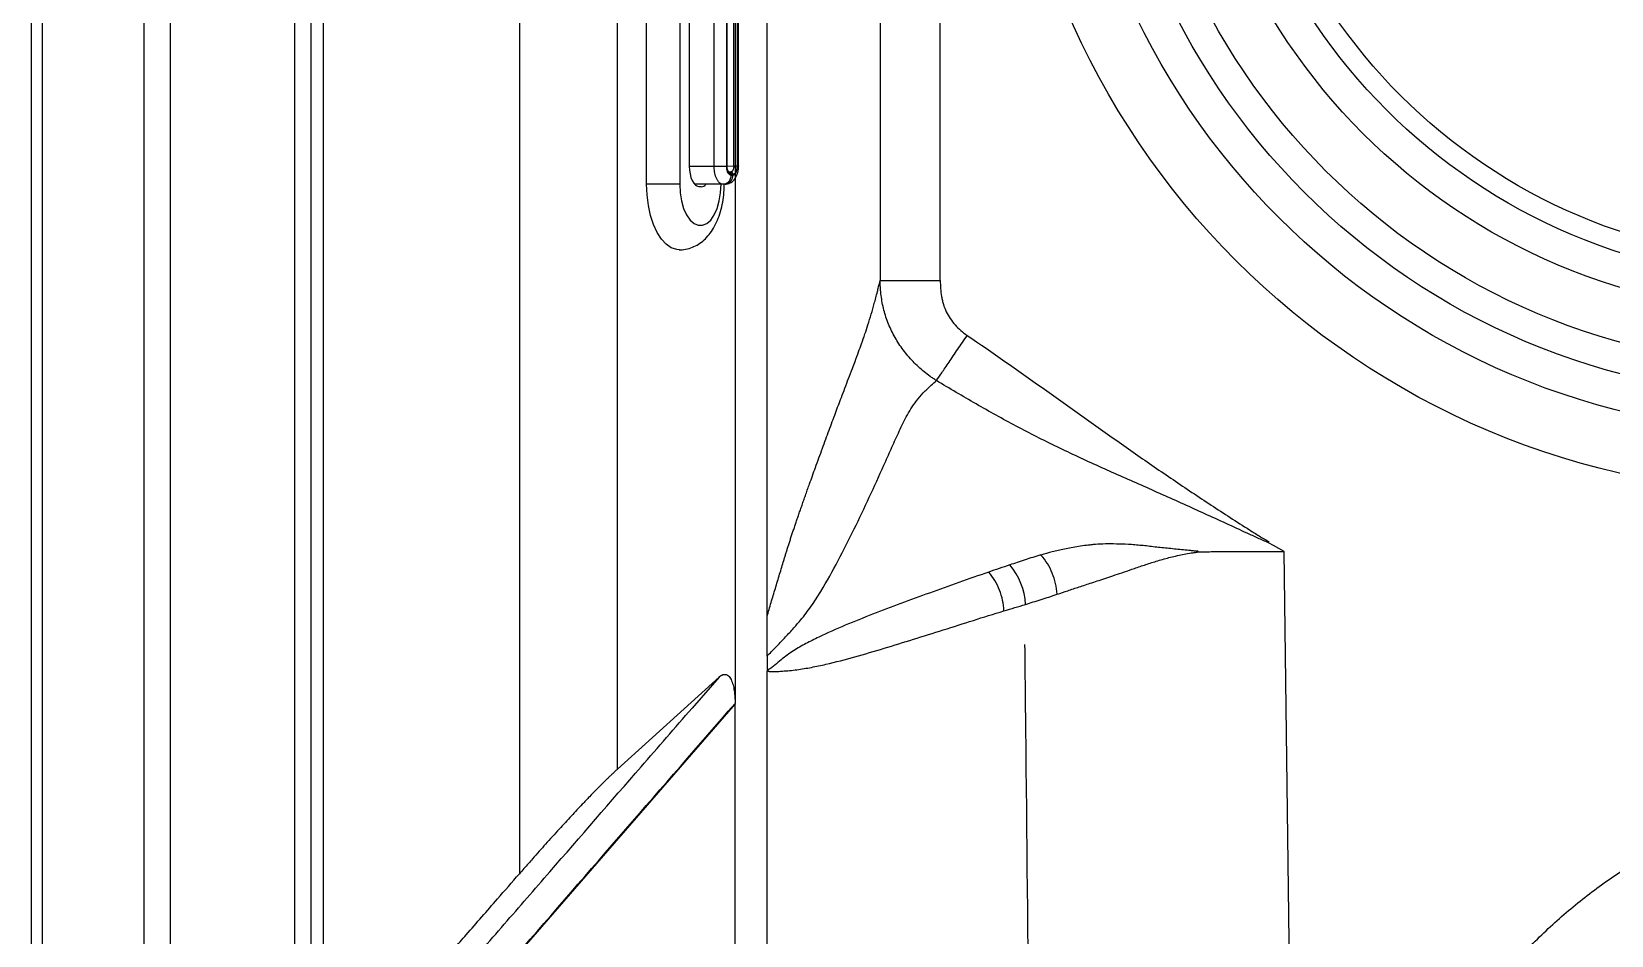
# Model space of a CAD drawing. Header units: inches. Extents: x 2 to 86, y -22 to 129.
# Drawn here: x 2.37 to 15.39, y 34.01 to 41.46 of the extents above; entities that cross this region are included whole.
import ezdxf

# ---------------------------------------------------------------- set-up
doc = ezdxf.new("R2010")
doc.units = ezdxf.units.IN
doc.header["$MEASUREMENT"] = 0
for name, color, linetype in [('1', 4, 'Continuous'), ('BDIM_CYAN', 4, 'Continuous'), ('DIM', 3, 'Continuous')]:
    doc.layers.add(name, color=color, linetype=linetype)

# ---------------------------------------------------------------- blocks, each defined once
blk = doc.blocks.new('1276401')
at = {"layer": '1', "linetype": 'Continuous'}
for radius in [6.546, 6.046, 5.75, 4.625]:
    blk.add_circle((0, 0), radius, dxfattribs=at)
at = {"layer": '1', "color": 3, "linetype": 'Continuous'}
for radius in [5.5, 5.065, 4.791]:
    blk.add_circle((0, 0), radius, dxfattribs=at)
blk = doc.blocks.new('wf')
at = {"layer": 'BDIM_CYAN'}
for p, q in [((2.132, 3.312), (-3.312, -2.132)), ((2.14, 3.305), (-3.305, -2.14)), ((-3.303, -2.141), (2.141, 3.303)), ((2.161, 3.284), (-3.284, -2.161)), ((2.199, 3.244), (2.161, 3.284)), ((2.224, 3.291), (2.213, 3.301)), ((2.213, 3.301), (2.228, 3.287)), ((2.216, 3.328), (2.226, 3.317)), ((2.23, 3.321), (2.219, 3.332)), ((2.224, 3.291), (2.226, 3.286)), ((2.318, 3.339), (2.329, 3.328)), ((2.322, 3.335), (2.325, 3.332)), ((2.329, 3.328), (2.493, 3.164)), ((2.199, 3.245), (-3.245, -2.199)), ((2.201, 3.243), (-3.243, -2.201)), ((-3.241, -2.204), (2.204, 3.241)), ((2.276, 3.169), (-3.169, -2.276)), ((2.421, 3.024), (2.276, 3.169)), ((2.481, 3.204), (2.47, 3.215)), ((2.484, 3.201), (2.47, 3.215)), ((-3.075, -2.582), (2.582, 3.075)), ((-3.024, -2.421), (2.421, 3.024)), ((2.582, 3.075), (2.775, 2.882)), ((2.775, 2.882), (-2.882, -2.775)), ((-3.284, -2.161), (-3.244, -2.199)), ((-3.328, -2.329), (-3.339, -2.318)), ((-3.332, -2.219), (-3.321, -2.23)), ((-3.317, -2.226), (-3.328, -2.216)), ((-3.163, -2.494), (-3.328, -2.329)), ((-3.301, -2.213), (-3.291, -2.224)), ((-3.29, -2.224), (-3.301, -2.213)), ((-3.286, -2.226), (-3.291, -2.224)), ((-3.169, -2.276), (-3.024, -2.421)), ((-3.215, -2.47), (-3.204, -2.481)), ((-3.201, -2.484), (-3.215, -2.47)), ((-3.075, -2.582), (-2.882, -2.775))]:
    blk.add_line(p, q, dxfattribs=at)
at = {"layer": 'BDIM_CYAN', "flags": 128}
for points in [[(2.582, 3.075), (2.629, 3.128), (2.669, 3.183), (2.7, 3.239), (2.721, 3.294), (2.73, 3.344), (2.727, 3.387), (2.713, 3.422), (2.688, 3.447), (2.653, 3.461), (2.61, 3.464), (2.56, 3.455), (2.505, 3.434), (2.449, 3.403), (2.394, 3.363), (2.341, 3.316)], [(2.966, 3.455), (2.98, 3.438), (3.001, 3.396), (3.01, 3.346), (3.008, 3.288), (2.994, 3.225), (2.969, 3.157), (2.934, 3.087), (2.888, 3.016), (2.835, 2.947), (2.775, 2.882)], [(2.421, 3.024), (2.443, 3.049), (2.462, 3.075), (2.477, 3.101), (2.488, 3.127), (2.494, 3.151), (2.495, 3.172), (2.49, 3.19), (2.481, 3.204)], [(-3.316, -2.341), (-3.363, -2.394), (-3.403, -2.449), (-3.434, -2.505), (-3.455, -2.56), (-3.464, -2.61), (-3.461, -2.653), (-3.447, -2.688), (-3.422, -2.713), (-3.387, -2.727), (-3.344, -2.73), (-3.294, -2.721), (-3.239, -2.7), (-3.183, -2.669), (-3.128, -2.629), (-3.075, -2.582)], [(-3.204, -2.481), (-3.19, -2.49), (-3.172, -2.495), (-3.151, -2.494), (-3.127, -2.488), (-3.101, -2.477), (-3.075, -2.462), (-3.049, -2.443), (-3.024, -2.421)], [(-2.882, -2.775), (-2.947, -2.835), (-3.016, -2.888), (-3.087, -2.934), (-3.157, -2.969), (-3.225, -2.994), (-3.288, -3.008), (-3.346, -3.01), (-3.396, -3.001), (-3.438, -2.98), (-3.455, -2.965)]]:
    blk.add_lwpolyline(points, dxfattribs=at)
at = {"layer": 'BDIM_CYAN'}
for centre, radius, start, end in [((2.433, 3.173), 0.0565, 48.4113, 92.6763), ((-3.173, -2.433), 0.0563, 177.8764, 221.6439)]:
    blk.add_arc(centre, radius, start, end, dxfattribs=at)
for points, knots in [([(2.966, 3.454), (2.964, 3.456), (2.95, 3.473), (2.915, 3.497), (2.863, 3.523), (2.807, 3.538), (2.749, 3.543), (2.687, 3.539), (2.622, 3.524), (2.554, 3.499), (2.486, 3.464), (2.419, 3.42), (2.365, 3.376), (2.334, 3.346), (2.322, 3.335)], [0, 0, 0, 0, 0.0109115, 0.0953064, 0.1774686, 0.2594799, 0.3436572, 0.4323254, 0.527311, 0.6285458, 0.7330605, 0.8369823, 0.9397193, 1, 1, 1, 1]), ([(2.309, 3.346), (2.297, 3.353), (2.273, 3.368), (2.234, 3.367), (2.201, 3.358), (2.176, 3.346), (2.153, 3.331), (2.139, 3.319), (2.132, 3.312)], [0, 0, 0, 0, 0.23421, 0.483453, 0.61169, 0.740859, 0.870406, 1, 1, 1, 1]), ([(2.133, 3.311), (2.133, 3.312), (2.133, 3.312), (2.137, 3.308), (2.14, 3.305)], [0, 0, 0, 0, 0.349761, 1, 1, 1, 1]), ([(2.219, 3.332), (2.214, 3.335), (2.204, 3.34), (2.182, 3.335), (2.159, 3.323), (2.146, 3.311), (2.14, 3.305)], [0, 0, 0, 0, 0.2796186, 0.5592342, 0.7796155, 1, 1, 1, 1]), ([(2.141, 3.303), (2.149, 3.31), (2.165, 3.323), (2.187, 3.333), (2.205, 3.334), (2.212, 3.33), (2.216, 3.328)], [0, 0, 0, 0, 0.279599, 0.559224, 0.779618, 1, 1, 1, 1]), ([(2.161, 3.284), (2.159, 3.286), (2.155, 3.289), (2.149, 3.295), (2.144, 3.3), (2.142, 3.302), (2.141, 3.303)], [0, 0, 0, 0, 0.270372, 0.562401, 0.789626, 1, 1, 1, 1]), ([(2.161, 3.284), (2.166, 3.288), (2.175, 3.297), (2.191, 3.304), (2.205, 3.307), (2.211, 3.303), (2.213, 3.301)], [0, 0, 0, 0, 0.24999, 0.500001, 0.75001, 1, 1, 1, 1]), ([(2.226, 3.286), (2.226, 3.286), (2.225, 3.285), (2.223, 3.28), (2.22, 3.272), (2.215, 3.264), (2.209, 3.255), (2.203, 3.248), (2.199, 3.245)], [0, 0, 0, 0, 0.131237, 0.356747, 0.491878, 0.643527, 0.812664, 1, 1, 1, 1]), ([(2.226, 3.317), (2.229, 3.312), (2.234, 3.303), (2.229, 3.282), (2.218, 3.261), (2.207, 3.249), (2.201, 3.243)], [0, 0, 0, 0, 0.279618, 0.559233, 0.779615, 1, 1, 1, 1]), ([(2.204, 3.241), (2.211, 3.249), (2.226, 3.266), (2.236, 3.29), (2.238, 3.31), (2.233, 3.317), (2.23, 3.321)], [0, 0, 0, 0, 0.279591, 0.559216, 0.779611, 1, 1, 1, 1]), ([(2.213, 3.301), (2.212, 3.303), (2.209, 3.308), (2.209, 3.315), (2.211, 3.322), (2.214, 3.326), (2.216, 3.328)], [0, 0, 0, 0, 0.270498, 0.562368, 0.7895, 1, 1, 1, 1]), ([(2.318, 3.339), (2.311, 3.344), (2.295, 3.356), (2.265, 3.357), (2.239, 3.348), (2.225, 3.337), (2.219, 3.332)], [0, 0, 0, 0, 0.270261, 0.562429, 0.789736, 1, 1, 1, 1]), ([(2.224, 3.291), (2.223, 3.293), (2.22, 3.297), (2.219, 3.305), (2.222, 3.312), (2.225, 3.315), (2.226, 3.317)], [0, 0, 0, 0, 0.2705015, 0.5623673, 0.7894964, 1, 1, 1, 1]), ([(2.23, 3.321), (2.239, 3.327), (2.256, 3.341), (2.286, 3.347), (2.312, 3.342), (2.324, 3.332), (2.329, 3.328)], [0, 0, 0, 0, 0.2702613, 0.5624294, 0.7897364, 1, 1, 1, 1]), ([(2.329, 3.328), (2.333, 3.323), (2.34, 3.313), (2.342, 3.293), (2.339, 3.271), (2.329, 3.241), (2.309, 3.206), (2.286, 3.181), (2.276, 3.169)], [0, 0, 0, 0, 0.1550158, 0.3015242, 0.4395187, 0.5689931, 0.8013846, 1, 1, 1, 1]), ([(2.201, 3.243), (2.2, 3.244), (2.199, 3.245), (2.2, 3.245), (2.2, 3.244)], [0, 0, 0, 0, 0.808984, 1, 1, 1, 1]), ([(2.276, 3.169), (2.269, 3.176), (2.254, 3.19), (2.232, 3.213), (2.214, 3.231), (2.207, 3.238), (2.204, 3.241)], [0, 0, 0, 0, 0.270372, 0.562401, 0.789626, 1, 1, 1, 1]), ([(-3.312, -2.132), (-3.321, -2.142), (-3.339, -2.162), (-3.357, -2.196), (-3.366, -2.229), (-3.367, -2.257), (-3.362, -2.285), (-3.352, -2.301), (-3.346, -2.309)], [0, 0, 0, 0, 0.17198, 0.389837, 0.520088, 0.665434, 0.825777, 1, 1, 1, 1]), ([(-3.305, -2.14), (-3.312, -2.148), (-3.327, -2.164), (-3.337, -2.189), (-3.339, -2.208), (-3.334, -2.215), (-3.332, -2.219)], [0, 0, 0, 0, 0.2795906, 0.5592155, 0.7796115, 1, 1, 1, 1]), ([(-3.328, -2.216), (-3.33, -2.211), (-3.336, -2.202), (-3.331, -2.181), (-3.319, -2.159), (-3.308, -2.147), (-3.303, -2.141)], [0, 0, 0, 0, 0.279615, 0.559229, 0.779599, 1, 1, 1, 1]), ([(-3.301, -2.213), (-3.303, -2.212), (-3.308, -2.209), (-3.315, -2.209), (-3.322, -2.211), (-3.326, -2.214), (-3.328, -2.216)], [0, 0, 0, 0, 0.2704983, 0.5623681, 0.7894996, 1, 1, 1, 1]), ([(-3.321, -2.23), (-3.316, -2.233), (-3.306, -2.239), (-3.283, -2.233), (-3.26, -2.221), (-3.247, -2.21), (-3.241, -2.204)], [0, 0, 0, 0, 0.279607, 0.55922, 0.779595, 1, 1, 1, 1]), ([(-3.243, -2.201), (-3.251, -2.208), (-3.266, -2.222), (-3.289, -2.231), (-3.307, -2.233), (-3.314, -2.228), (-3.317, -2.226)], [0, 0, 0, 0, 0.279619, 0.559235, 0.779616, 1, 1, 1, 1]), ([(-3.311, -2.133), (-3.312, -2.133), (-3.312, -2.133), (-3.308, -2.137), (-3.305, -2.14)], [0, 0, 0, 0, 0.349703, 1, 1, 1, 1]), ([(-3.301, -2.213), (-3.303, -2.211), (-3.307, -2.205), (-3.304, -2.191), (-3.297, -2.175), (-3.288, -2.166), (-3.284, -2.161)], [0, 0, 0, 0, 0.249993, 0.499971, 0.749966, 1, 1, 1, 1]), ([(-3.284, -2.161), (-3.286, -2.159), (-3.289, -2.155), (-3.295, -2.149), (-3.3, -2.144), (-3.302, -2.142), (-3.303, -2.141)], [0, 0, 0, 0, 0.270372, 0.562401, 0.789626, 1, 1, 1, 1]), ([(-3.245, -2.199), (-3.249, -2.204), (-3.258, -2.212), (-3.272, -2.22), (-3.282, -2.225), (-3.285, -2.226), (-3.287, -2.227)], [0, 0, 0, 0, 0.233948, 0.479822, 0.734764, 1, 1, 1, 1]), ([(-3.244, -2.2), (-3.245, -2.2), (-3.245, -2.2), (-3.244, -2.201), (-3.243, -2.201)], [0, 0, 0, 0, 0.350671, 1, 1, 1, 1]), ([(-3.169, -2.276), (-3.176, -2.269), (-3.19, -2.254), (-3.213, -2.232), (-3.231, -2.214), (-3.238, -2.207), (-3.241, -2.204)], [0, 0, 0, 0, 0.270372, 0.562401, 0.789626, 1, 1, 1, 1]), ([(-3.335, -2.322), (-3.345, -2.333), (-3.374, -2.363), (-3.417, -2.416), (-3.462, -2.483), (-3.499, -2.553), (-3.525, -2.624), (-3.54, -2.693), (-3.543, -2.757), (-3.536, -2.818), (-3.519, -2.873), (-3.492, -2.924), (-3.467, -2.951), (-3.455, -2.965)], [0, 0, 0, 0, 0.055727, 0.158429, 0.262412, 0.368812, 0.478852, 0.578102, 0.671, 0.758141, 0.841458, 0.922642, 1, 1, 1, 1]), ([(-3.339, -2.318), (-3.344, -2.311), (-3.356, -2.295), (-3.357, -2.265), (-3.348, -2.239), (-3.337, -2.225), (-3.332, -2.219)], [0, 0, 0, 0, 0.270261, 0.562429, 0.789736, 1, 1, 1, 1]), ([(-3.328, -2.329), (-3.333, -2.322), (-3.345, -2.306), (-3.346, -2.276), (-3.337, -2.25), (-3.326, -2.237), (-3.321, -2.23)], [0, 0, 0, 0, 0.270261, 0.562429, 0.789736, 1, 1, 1, 1]), ([(-3.169, -2.276), (-3.181, -2.286), (-3.206, -2.309), (-3.241, -2.329), (-3.271, -2.339), (-3.293, -2.342), (-3.313, -2.34), (-3.323, -2.333), (-3.328, -2.329)], [0, 0, 0, 0, 0.198615, 0.431007, 0.560481, 0.698476, 0.844984, 1, 1, 1, 1]), ([(-3.291, -2.224), (-3.293, -2.223), (-3.297, -2.22), (-3.305, -2.219), (-3.312, -2.222), (-3.315, -2.225), (-3.317, -2.226)], [0, 0, 0, 0, 0.270502, 0.562367, 0.789496, 1, 1, 1, 1])]:
    blk.add_open_spline(points, degree=3, knots=knots, dxfattribs=at)
blk = doc.blocks.new('2020 RHYTHM')
at = {"layer": '1', "color": 4}
blk.add_line((0, 5.882), (0, 78.2), dxfattribs=at)
at = {"layer": 'BDIM_CYAN', "color": 3}
for p, q in [((0.091, 11.728), (0.091, 72.354)), ((0.924, 72.354), (0.924, 11.728)), ((1.145, 11.727), (1.145, 72.354)), ((2.166, 69.789), (2.166, 28.428)), ((2.303, 28.428), (2.303, 69.789)), ((2.406, 30.476), (2.406, 54.276)), ((4.02, 51.216), (4.02, 33.537)), ((4.829, 34.4), (4.829, 50.353)), ((5.798, 49.812), (5.798, 34.941)), ((6.061, 35.657), (6.061, 49.147)), ((6.993, 46.322), (6.993, 38.425)), ((7.489, 38.425), (7.489, 46.322)), ((10.194, 36.265), (10.198, 36.274)), ((10.236, 36.242), (10.194, 36.265)), ((10.324, 36.194), (10.236, 36.242)), ((6.061, 35.331), (6.061, 35.657)), ((5.666, 35.158), (4.829, 34.4)), ((5.666, 35.158), (5.443, 34.902)), ((6.061, 35.208), (6.067, 35.21)), ((6.061, 21.486), (6.061, 35.208)), ((6.067, 35.21), (6.068, 35.211)), ((5.798, 34.938), (3.488, 32.28)), ((5.798, 34.938), (5.798, 34.941)), ((5.798, 21.008), (5.798, 34.938))]:
    blk.add_line(p, q, dxfattribs=at)
at = {"layer": 'BDIM_CYAN', "color": 3, "flags": 128}
blk.add_lwpolyline([(10.409, 29.385), (10.361, 33.198), (10.324, 36.194)], dxfattribs=at)
at = {"layer": 'BDIM_CYAN', "color": 3}
blk.add_arc((7.658, 35.732), 0.534, 2.7059, 40.9299, dxfattribs=at)
for points, knots in [([(6.199, 36.12), (6.202, 36.129), (6.208, 36.148), (6.217, 36.177), (6.226, 36.206), (6.236, 36.236), (6.246, 36.268), (6.256, 36.3), (6.267, 36.333), (6.278, 36.366), (6.29, 36.401), (6.302, 36.436), (6.314, 36.472), (6.327, 36.51), (6.34, 36.547), (6.354, 36.586), (6.367, 36.626), (6.382, 36.666), (6.396, 36.708), (6.423, 36.781), (6.463, 36.893), (6.517, 37.041), (6.572, 37.19), (6.624, 37.33), (6.677, 37.471), (6.724, 37.594), (6.761, 37.693), (6.789, 37.766), (6.814, 37.833), (6.841, 37.908), (6.867, 37.982), (6.894, 38.062), (6.92, 38.145), (6.941, 38.22), (6.958, 38.284), (6.97, 38.33), (6.981, 38.377), (6.989, 38.408), (6.993, 38.425)], [0, 0, 0, 0, 0.010864, 0.022199, 0.034007, 0.046286, 0.059038, 0.072262, 0.08596, 0.10013, 0.114773, 0.129889, 0.145479, 0.161542, 0.178078, 0.195088, 0.212572, 0.230529, 0.24896, 0.267865, 0.329597, 0.401796, 0.470755, 0.53573, 0.596213, 0.669661, 0.7094, 0.736625, 0.772988, 0.803594, 0.839184, 0.870563, 0.905341, 0.937517, 0.953926, 0.971007, 0.983932, 1, 1, 1, 1]), ([(7.457, 37.601), (7.452, 37.604), (7.448, 37.607), (7.439, 37.613), (7.426, 37.621), (7.413, 37.63), (7.388, 37.648), (7.372, 37.661), (7.323, 37.7), (7.293, 37.729), (7.25, 37.774), (7.236, 37.789), (7.209, 37.821), (7.196, 37.837), (7.159, 37.887), (7.137, 37.921), (7.096, 37.992), (7.079, 38.029), (7.055, 38.085), (7.048, 38.105), (7.035, 38.144), (7.03, 38.163), (7.014, 38.222), (7.007, 38.262), (6.999, 38.322), (6.997, 38.342), (6.995, 38.373), (6.994, 38.383), (6.993, 38.399), (6.993, 38.404), (6.993, 38.414), (6.993, 38.419), (6.993, 38.425)], [0, 0, 0, 0, 0.015625, 0.015625, 0.03125, 0.0625, 0.0625, 0.125, 0.125, 0.25, 0.25, 0.3125, 0.3125, 0.375, 0.375, 0.5, 0.5, 0.625, 0.625, 0.6875, 0.6875, 0.75, 0.75, 0.875, 0.875, 0.9375, 0.9375, 0.96875, 0.96875, 0.984375, 0.984375, 1, 1, 1, 1]), ([(6.993, 38.425), (7, 38.425), (7.018, 38.425), (7.075, 38.425), (7.112, 38.425), (7.203, 38.425), (7.255, 38.425), (7.368, 38.425), (7.429, 38.425), (7.489, 38.425)], [0, 0, 0, 0, 0.25, 0.25, 0.5, 0.5, 0.75, 0.75, 1, 1, 1, 1]), ([(7.489, 38.425), (7.489, 38.38), (7.492, 38.337), (7.501, 38.283), (7.503, 38.272), (7.509, 38.25), (7.511, 38.24), (7.521, 38.208), (7.529, 38.188), (7.548, 38.148), (7.559, 38.13), (7.584, 38.093), (7.597, 38.076), (7.641, 38.027), (7.675, 37.998), (7.711, 37.973)], [0, 0, 0, 0, 0.25, 0.25, 0.3125, 0.3125, 0.375, 0.375, 0.5, 0.5, 0.625, 0.625, 0.75, 0.75, 1, 1, 1, 1]), ([(7.457, 37.601), (7.468, 37.618), (7.483, 37.639), (7.518, 37.691), (7.539, 37.721), (7.583, 37.786), (7.608, 37.822), (7.659, 37.896), (7.685, 37.935), (7.711, 37.973)], [0, 0, 0, 0, 0.25, 0.25, 0.5, 0.5, 0.75, 0.75, 1, 1, 1, 1]), ([(7.711, 37.974), (7.919, 37.832), (8.124, 37.688), (8.534, 37.398), (8.738, 37.251), (9.046, 37.034), (9.149, 36.962), (9.356, 36.82), (9.459, 36.75), (9.668, 36.61), (9.773, 36.541), (9.931, 36.439), (9.984, 36.405), (10.063, 36.355), (10.09, 36.338), (10.13, 36.313), (10.144, 36.305), (10.171, 36.289), (10.184, 36.281), (10.198, 36.274)], [0, 0, 0, 0, 0.25, 0.25, 0.5, 0.5, 0.625, 0.625, 0.75, 0.75, 0.875, 0.875, 0.9375, 0.9375, 0.96875, 0.96875, 0.984375, 0.984375, 1, 1, 1, 1]), ([(6.338, 35.628), (6.353, 35.646), (6.368, 35.665), (6.397, 35.703), (6.411, 35.722), (6.453, 35.781), (6.479, 35.822), (6.555, 35.947), (6.602, 36.032), (6.693, 36.205), (6.737, 36.291), (6.822, 36.466), (6.863, 36.553), (6.945, 36.728), (6.985, 36.816), (7.044, 36.948), (7.064, 36.992), (7.103, 37.08), (7.123, 37.125), (7.164, 37.213), (7.185, 37.258), (7.233, 37.347), (7.26, 37.391), (7.31, 37.456), (7.329, 37.478), (7.369, 37.521), (7.39, 37.542), (7.428, 37.576), (7.442, 37.589), (7.457, 37.601)], [0.0378738, 0.0378738, 0.0378738, 0.0378738, 0.0645726, 0.0645726, 0.0912714, 0.0912714, 0.1446691, 0.1446691, 0.2514644, 0.2514644, 0.3582597, 0.3582597, 0.465055, 0.465055, 0.5718503, 0.5718503, 0.6252479, 0.6252479, 0.6786456, 0.6786456, 0.7320432, 0.7320432, 0.7854409, 0.7854409, 0.8121397, 0.8121397, 0.8388385, 0.8388385, 0.8543624, 0.8543624, 0.8543624, 0.8543624]), ([(10.194, 36.265), (10.179, 36.271), (10.164, 36.278), (10.135, 36.29), (10.12, 36.297), (10.077, 36.317), (10.048, 36.33), (9.961, 36.37), (9.903, 36.397), (9.728, 36.477), (9.612, 36.53), (9.379, 36.635), (9.263, 36.687), (9.03, 36.79), (8.914, 36.841), (8.682, 36.946), (8.567, 36.999), (8.34, 37.109), (8.227, 37.166), (8.004, 37.285), (7.894, 37.346), (7.675, 37.472), (7.566, 37.536), (7.457, 37.601)], [0, 0, 0, 0, 0.015625, 0.015625, 0.03125, 0.03125, 0.0625, 0.0625, 0.125, 0.125, 0.25, 0.25, 0.375, 0.375, 0.5, 0.5, 0.625, 0.625, 0.75, 0.75, 0.875, 0.875, 1, 1, 1, 1]), ([(9.613, 36.195), (9.608, 36.195), (9.603, 36.195), (9.593, 36.196), (9.588, 36.196), (9.573, 36.198), (9.563, 36.199), (9.533, 36.202), (9.513, 36.204), (9.453, 36.21), (9.413, 36.214), (9.335, 36.222), (9.296, 36.226), (9.24, 36.232), (9.221, 36.235), (9.184, 36.239), (9.165, 36.241), (9.129, 36.244), (9.111, 36.246), (9.075, 36.249), (9.057, 36.25), (9.005, 36.253), (8.972, 36.254), (8.878, 36.256), (8.821, 36.255), (8.756, 36.25), (8.743, 36.249), (8.719, 36.246), (8.707, 36.245), (8.672, 36.241), (8.65, 36.238), (8.608, 36.232), (8.588, 36.228), (8.549, 36.221), (8.531, 36.217), (8.477, 36.206), (8.444, 36.198), (8.38, 36.182), (8.349, 36.173), (8.319, 36.164)], [0, 0, 0, 0, 0.007813, 0.007813, 0.015625, 0.015625, 0.03125, 0.03125, 0.0625, 0.0625, 0.125, 0.125, 0.1875, 0.1875, 0.21875, 0.21875, 0.25, 0.25, 0.28125, 0.28125, 0.3125, 0.3125, 0.375, 0.375, 0.5, 0.5, 0.53125, 0.53125, 0.5625, 0.5625, 0.625, 0.625, 0.6875, 0.6875, 0.75, 0.75, 0.875, 0.875, 1, 1, 1, 1]), ([(6.061, 35.657), (6.072, 35.695), (6.095, 35.773), (6.13, 35.889), (6.165, 36.005), (6.188, 36.082), (6.199, 36.12)], [0, 0, 0, 0, 0.25, 0.5, 0.754484, 1, 1, 1, 1]), ([(8.319, 36.165), (8.297, 36.158), (8.275, 36.151), (8.231, 36.138), (8.209, 36.131), (8.167, 36.117), (8.145, 36.11), (8.103, 36.096), (8.082, 36.089), (8.061, 36.082)], [0, 0, 0, 0, 0.25, 0.25, 0.5, 0.5, 0.75, 0.75, 1, 1, 1, 1]), ([(8.452, 35.841), (8.448, 35.9), (8.435, 35.959), (8.39, 36.069), (8.358, 36.12), (8.319, 36.164)], [0, 0, 0, 0, 0.5, 0.5, 1, 1, 1, 1]), ([(8.452, 35.841), (8.481, 35.85), (8.51, 35.86), (8.57, 35.88), (8.602, 35.891), (8.667, 35.912), (8.702, 35.924), (8.758, 35.942), (8.777, 35.948), (8.818, 35.962), (8.839, 35.969), (8.905, 35.991), (8.953, 36.007), (9.033, 36.034), (9.061, 36.044), (9.12, 36.064), (9.151, 36.075), (9.215, 36.096), (9.248, 36.106), (9.316, 36.127), (9.351, 36.137), (9.424, 36.155), (9.461, 36.163), (9.518, 36.174), (9.537, 36.178), (9.566, 36.182), (9.576, 36.184), (9.59, 36.186), (9.595, 36.186), (9.605, 36.188), (9.61, 36.189), (9.614, 36.19)], [0, 0, 0, 0, 0.125, 0.125, 0.25, 0.25, 0.375, 0.375, 0.4375, 0.4375, 0.5, 0.5, 0.625, 0.625, 0.6875, 0.6875, 0.75, 0.75, 0.8125, 0.8125, 0.875, 0.875, 0.9375, 0.9375, 0.96875, 0.96875, 0.984375, 0.984375, 0.992187, 0.992187, 1, 1, 1, 1]), ([(9.614, 36.19), (9.623, 36.19), (9.64, 36.19), (9.666, 36.191), (9.693, 36.191), (9.721, 36.192), (9.749, 36.192), (9.779, 36.192), (9.809, 36.193), (9.84, 36.193), (9.872, 36.193), (9.904, 36.193), (9.938, 36.194), (9.972, 36.194), (10.007, 36.194), (10.044, 36.194), (10.081, 36.194), (10.119, 36.194), (10.158, 36.194), (10.198, 36.194), (10.239, 36.194), (10.281, 36.194), (10.31, 36.194), (10.324, 36.194)], [0, 0, 0, 0, 0.036226, 0.073432, 0.111643, 0.150882, 0.191173, 0.23254, 0.275005, 0.318596, 0.363338, 0.409258, 0.456384, 0.504744, 0.554364, 0.605271, 0.657495, 0.711061, 0.766001, 0.822341, 0.88011, 0.939324, 1, 1, 1, 1]), ([(7.888, 36.023), (7.805, 35.995), (7.723, 35.966), (7.561, 35.909), (7.481, 35.88), (7.241, 35.793), (7.085, 35.735), (6.855, 35.646), (6.78, 35.616), (6.632, 35.554), (6.559, 35.522), (6.452, 35.47), (6.417, 35.452), (6.347, 35.416), (6.313, 35.396), (6.262, 35.364), (6.245, 35.352), (6.211, 35.327), (6.194, 35.314), (6.16, 35.287), (6.143, 35.272), (6.116, 35.25), (6.107, 35.242), (6.093, 35.232), (6.088, 35.228), (6.081, 35.224), (6.079, 35.223), (6.075, 35.221), (6.074, 35.221), (6.072, 35.22), (6.07, 35.22), (6.069, 35.22)], [0, 0, 0, 0, 0.125, 0.125, 0.25, 0.25, 0.5, 0.5, 0.625, 0.625, 0.75, 0.75, 0.8125, 0.8125, 0.875, 0.875, 0.90625, 0.90625, 0.9375, 0.9375, 0.96875, 0.96875, 0.984375, 0.984375, 0.992187, 0.992187, 0.996094, 0.996094, 0.998047, 0.998047, 1, 1, 1, 1]), ([(8.014, 35.704), (8.011, 35.762), (7.999, 35.82), (7.956, 35.929), (7.926, 35.979), (7.888, 36.023)], [0, 0, 0, 0, 0.5, 0.5, 1, 1, 1, 1]), ([(8.191, 35.757), (8.234, 35.77), (8.277, 35.784), (8.342, 35.804), (8.363, 35.811), (8.407, 35.825), (8.429, 35.833), (8.452, 35.841)], [0, 0, 0, 0, 0.5, 0.5, 0.75, 0.75, 1, 1, 1, 1]), ([(6.068, 35.211), (6.071, 35.209), (6.073, 35.207), (6.078, 35.206), (6.081, 35.205), (6.088, 35.204), (6.093, 35.204), (6.108, 35.203), (6.118, 35.204), (6.148, 35.205), (6.168, 35.206), (6.227, 35.21), (6.267, 35.214), (6.347, 35.224), (6.387, 35.231), (6.466, 35.246), (6.506, 35.254), (6.626, 35.282), (6.706, 35.303), (6.865, 35.348), (6.946, 35.371), (7.187, 35.444), (7.349, 35.496), (7.596, 35.573), (7.678, 35.599), (7.845, 35.652), (7.929, 35.678), (8.014, 35.704)], [0, 0, 0, 0, 0.003906, 0.003906, 0.007812, 0.007812, 0.015625, 0.015625, 0.03125, 0.03125, 0.0625, 0.0625, 0.125, 0.125, 0.1875, 0.1875, 0.25, 0.25, 0.375, 0.375, 0.5, 0.5, 0.75, 0.75, 0.875, 0.875, 1, 1, 1, 1]), ([(6.061, 35.331), (6.086, 35.356), (6.111, 35.381), (6.159, 35.43), (6.182, 35.455), (6.228, 35.504), (6.251, 35.529), (6.295, 35.578), (6.316, 35.602), (6.337, 35.627), (6.337, 35.627), (6.338, 35.628)], [0.8543624, 0.8543624, 0.8543624, 0.8543624, 0.8907718, 0.8907718, 0.9271812, 0.9271812, 0.9635906, 0.9635906, 0.9994311, 0.9994311, 1, 1, 1, 1]), ([(8.289, 24.01), (8.261, 27.53), (8.231, 31.336), (8.19, 35.142), (8.187, 35.428)], [0.005446, 0.005446, 0.005446, 0.005446, 1, 1.080946, 1.080946, 1.080946, 1.080946]), ([(6.061, 35.331), (6.061, 35.309), (6.061, 35.268), (6.061, 35.227), (6.061, 35.208)], [0, 0, 0, 0, 0.545506, 1, 1, 1, 1]), ([(5.666, 35.158), (5.667, 35.159), (5.671, 35.162), (5.676, 35.166), (5.681, 35.17), (5.685, 35.173), (5.691, 35.175), (5.697, 35.178), (5.706, 35.18), (5.717, 35.181), (5.73, 35.177), (5.743, 35.169), (5.755, 35.156), (5.769, 35.133), (5.779, 35.103), (5.787, 35.071), (5.791, 35.046), (5.794, 35.02), (5.796, 34.994), (5.798, 34.967), (5.798, 34.95), (5.798, 34.941)], [0, 0, 0, 0, 0.025396, 0.050229, 0.074537, 0.098357, 0.121732, 0.153059, 0.183833, 0.246657, 0.309679, 0.372548, 0.435407, 0.498431, 0.624067, 0.685216, 0.74985, 0.811255, 0.874773, 0.935721, 1, 1, 1, 1]), ([(2.571, 30.476), (2.571, 30.68), (2.615, 31.102), (2.808, 31.7), (3.045, 32.111), (3.217, 32.337), (3.283, 32.417), (3.348, 32.491), (3.426, 32.581), (3.614, 32.798), (3.896, 33.122), (4.397, 33.699), (4.913, 34.292), (5.303, 34.741), (5.443, 34.902)], [0, 0, 0, 0, 0.0625, 0.125, 0.1875, 0.203125, 0.2109375, 0.21875, 0.234375, 0.25, 0.3125, 0.375, 0.5, 0.5697685, 0.5697685, 0.5697685, 0.5697685]), ([(2.811, 30.476), (2.811, 30.705), (2.84, 30.934), (2.953, 31.378), (3.038, 31.593), (3.202, 31.894), (3.263, 31.991), (3.363, 32.131), (3.398, 32.176), (3.453, 32.243), (3.471, 32.264), (3.509, 32.308), (3.528, 32.329), (3.621, 32.437), (3.696, 32.523), (3.847, 32.696), (3.922, 32.782), (4.597, 33.559), (5.197, 34.25), (5.798, 34.941)], [0, 0, 0, 0, 0.125, 0.125, 0.25, 0.25, 0.3125, 0.3125, 0.34375, 0.34375, 0.359375, 0.359375, 0.375, 0.375, 0.4375, 0.4375, 0.5, 0.5, 1, 1, 1, 1]), ([(4.829, 34.4), (4.826, 34.397), (4.821, 34.392), (4.812, 34.385), (4.804, 34.376), (4.795, 34.368), (4.785, 34.359), (4.776, 34.35), (4.766, 34.341), (4.756, 34.331), (4.735, 34.311), (4.701, 34.277), (4.652, 34.228), (4.597, 34.172), (4.544, 34.116), (4.494, 34.064), (4.432, 33.996), (4.345, 33.903), (4.256, 33.804), (4.183, 33.722), (4.135, 33.669), (4.094, 33.621), (4.057, 33.58), (4.033, 33.552), (4.02, 33.537)], [0, 0, 0, 0, 0.01349, 0.027102, 0.040839, 0.054704, 0.068698, 0.082825, 0.097086, 0.111484, 0.126022, 0.187417, 0.251799, 0.321256, 0.394664, 0.447491, 0.502388, 0.620218, 0.750918, 0.81111, 0.875013, 0.91424, 0.955902, 1, 1, 1, 1]), ([(10.41, 29.312), (10.447, 29.42), (10.53, 29.652), (10.661, 30.007), (10.806, 30.376), (10.934, 30.68), (11.028, 30.892), (11.083, 31.012), (11.126, 31.101), (11.169, 31.19), (11.213, 31.279), (11.258, 31.367), (11.303, 31.455), (11.35, 31.543), (11.414, 31.658), (11.496, 31.802), (11.599, 31.971), (11.742, 32.193), (11.934, 32.462), (12.185, 32.769), (12.46, 33.056), (12.758, 33.317), (13.079, 33.551), (13.307, 33.685), (13.424, 33.747)], [0.1335542, 0.1335542, 0.1335542, 0.1335542, 0.1875, 0.25, 0.3125, 0.375, 0.40625, 0.421875, 0.4375, 0.453125, 0.46875, 0.484375, 0.5, 0.515625, 0.53125, 0.5625, 0.59375, 0.625, 0.6875, 0.75, 0.8125, 0.875, 0.9375, 1, 1, 1, 1]), ([(2.406, 30.476), (2.406, 30.488), (2.406, 30.512), (2.407, 30.549), (2.408, 30.585), (2.409, 30.621), (2.411, 30.658), (2.413, 30.694), (2.416, 30.73), (2.419, 30.767), (2.423, 30.804), (2.427, 30.84), (2.432, 30.877), (2.437, 30.914), (2.442, 30.951), (2.448, 30.988), (2.459, 31.058), (2.479, 31.16), (2.511, 31.294), (2.549, 31.425), (2.606, 31.598), (2.691, 31.81), (2.801, 32.027), (2.911, 32.211), (3.013, 32.363), (3.114, 32.496), (3.198, 32.594), (3.258, 32.662), (3.307, 32.719), (3.362, 32.782), (3.422, 32.851), (3.495, 32.935), (3.635, 33.095), (3.814, 33.301), (3.96, 33.468), (4.02, 33.537)], [0, 0, 0, 0, 0.010138, 0.020296, 0.030475, 0.040676, 0.050902, 0.061154, 0.071432, 0.081738, 0.092074, 0.102441, 0.11284, 0.123272, 0.13374, 0.144243, 0.154784, 0.193487, 0.232029, 0.270479, 0.308907, 0.385427, 0.462409, 0.514063, 0.565375, 0.61651, 0.654815, 0.673971, 0.693129, 0.71867, 0.744212, 0.769753, 0.812962, 0.923003, 1, 1, 1, 1])]:
    blk.add_open_spline(points, degree=3, knots=knots, dxfattribs=at)
for points in [[(8.061, 36.082), (8.003, 36.062), (7.945, 36.043), (7.888, 36.023)], [(9.614, 36.19), (9.614, 36.192), (9.614, 36.193), (9.613, 36.195)], [(8.014, 35.704), (8.073, 35.722), (8.132, 35.739), (8.191, 35.757)], [(6.069, 35.22), (6.069, 35.217), (6.069, 35.214), (6.068, 35.211)]]:
    blk.add_open_spline(points, degree=3, dxfattribs=at)
at = {"layer": '1', "rotation": 225.0000000000001}
blk.add_blockref('wf', (4.993, 43.219), dxfattribs=at)
at = {"layer": 'DIM'}
blk.add_blockref('1276401', (14.554, 43.219), dxfattribs=at)

msp = doc.modelspace()

# ---------------------------------------------------------------- block references
msp.add_blockref('2020 RHYTHM', (2.373, 0.985))

doc.saveas('drawing.dxf')
